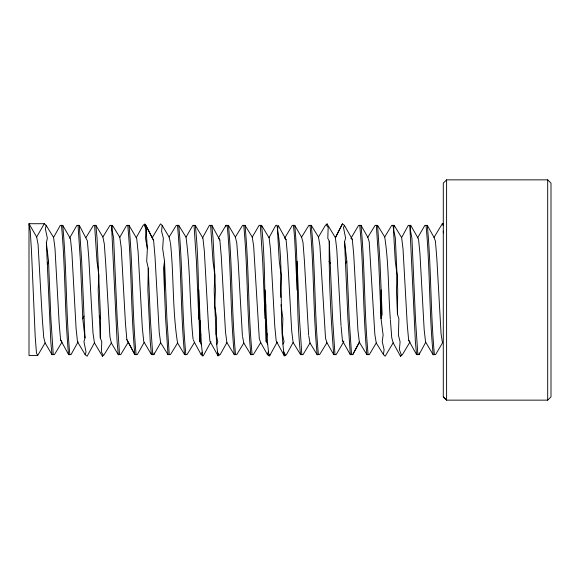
<?xml version="1.0" encoding="UTF-8"?>
<svg xmlns="http://www.w3.org/2000/svg" width="580" height="580" viewBox="0 0 580 580"><rect width="100%" height="100%" fill="white"/><g stroke="black" fill="none" stroke-linecap="round" stroke-linejoin="round"><path stroke-width="0.87" d="M164.452 290L164.531 261.239L162.675 248.675L163.35 238.177L161.588 231.333L162.161 225.374L160.486 223.865L152.207 237.742L153.613 240.432L155.019 256.94L159.246 332.5L160.66 342.729L168.012 354.656L169.193 354.598M210.96 341.772L203.348 355.721L202.703 355.866L201.419 344.767L199.955 341.729C197.896 302.97 199.418 264.045 195.308 225.374L194.126 225.374M268.946 355.728L267.423 354.576L260.71 342.591L259.296 338.72L253.663 246.188L252.249 237.082L259.151 225.337L261.594 225.374C265.698 264.016 264.183 302.912 266.235 341.642L267.663 344.129L268.946 355.728L269.584 355.866L277.196 342.062M301.752 354.648L300.57 354.619C295.742 311.67 298.932 268.337 294.734 225.374L293.552 225.374M381.14 290L381.06 318.703L383.119 335.088L382.235 341.606L384.105 349.718L383.423 354.561L385.171 356.221L393.167 342.838L391.754 337.777L390.412 320.276M266.38 319.928L266.235 341.642L267.025 333.377L265.14 290M334.892 354.663L333.71 354.59C330.796 316.868 328.824 278.973 329.244 241.128L327.809 238.365L328.164 227.331L326.62 225.431L327.076 223.916L335.392 237.742L336.799 249.625L341.025 325.648M393.167 342.838L400.476 356.221L401.266 354.626L399.41 349.718L400.084 341.823L398.424 335.11L398.895 318.761L397.438 314.15L397.713 290L395.335 238.018L392.892 225.352L391.717 225.381L384.714 236.981C388.919 264.204 388.194 291.965 390.347 319.399M78.126 225.374L79.308 225.374L87.384 240.845L88.791 257.832L93.017 333.166L94.431 342.838L102.421 356.221L102.979 354.626L101.362 352.046L101.797 341.823L100.296 337.894L100.615 318.761L97.049 238.01L95.874 225.352L94.692 225.366M136.169 237.771L143.151 225.323L144.761 223.981L145.413 224.532L146.066 229.049L147.371 248.675L146.696 261.297L148.255 268.105L147.878 290L150.234 341.671L151.424 354.583L152.605 354.692M297.025 290L296.431 275.268L297.105 261.239L299.469 318.761L301.839 354.626L303.021 354.626L310.024 343.019L308.77 335.936M265.734 304.746L265.06 318.703L262.696 261.297L260.333 225.41M201.419 344.767L200.136 320.972L198.78 318.833L199.498 305.957L198.86 290M148.255 268.105L150.329 318.732L152.692 354.626L153.881 354.619L154.034 352.915M417.752 354.648L416.571 354.619L408.668 340.329L407.254 324.807L403.027 248.9L401.621 237.561L408.291 225.352L409.473 225.381L411.916 238.177L415.468 318.761L417.839 354.626L419.021 354.626L419.18 352.915M200.781 334.167L199.955 341.729L200.136 320.972L199.498 305.957M225.823 226.874L226.026 225.25L227.2 225.482C231.231 268.446 230.231 311.743 234.298 354.699L235.48 354.576M111.266 225.374L112.447 225.374L111.788 230.419L117.116 341.982L118.305 354.721L119.48 354.568M280.749 297.424L280.452 290L281.119 275.188L279.255 261.036L277.479 230.13L278.161 225.352L286.07 239.67L287.477 255.193L291.711 331.1L293.118 342.439L286.447 354.626L284.896 355.852L284.258 355.743C278.197 312.388 284.722 268.337 276.877 225.25L275.696 225.475L269.004 237.742M409.552 225.374L410.734 225.374L410.075 230.405L415.374 341.591L416.571 354.619M392.979 225.366L394.161 225.352L393.494 230.282L395.263 261.167L397.119 275.188L396.452 290L397.438 314.15M269.584 355.866L269.838 354.365M53.193 354.59L52.011 354.67L50.822 341.932L46.364 242.853L47.35 238.177L45.334 228.694L46.161 225.374L44.305 223.713L29 223.713L29 355.467L37.7 355.467L45.109 342.918L43.703 337.277L42.289 318.449L38.062 244.361L36.656 236.974L29 223.713L30.24 230.934L31.487 251.031L35.213 336.864L36.46 353.039L37.7 355.467M79.308 225.374L81.671 261.239L84.984 337.908L83.955 341.743L86.05 352.06L85.151 354.648L87.116 356.221L94.431 342.838M351.48 354.583L350.298 354.685L347.927 318.855L344.578 241.599L345.629 238.177L343.498 227.57L344.447 225.374L342.418 223.865L335.588 237.278M267.423 354.576L268.301 351.726M47.408 264.379L48.531 261.239L46.364 242.853M202.703 355.866L201.151 354.648L202.065 352.147M211.874 225.352L219.842 240.04L221.248 256.055L225.475 331.811L226.889 342.591L220.161 354.626L218.007 355.852L216.724 344.708L217.797 341.823L216.086 334.116L214.803 305.906L214.165 290L214.832 275.181L213.048 238.01L211.874 225.352L210.692 225.366M84.984 337.908L82.781 318.826L83.926 316.049M282.975 344.143L284.084 341.823L282.329 333.384L282.895 318.761L281.046 304.746M345.658 263.61L346.818 261.239L344.578 241.599M335.392 237.742L342.418 223.865M346.818 261.239L349.182 318.761L351.552 354.626L352.734 354.626L359.491 341.946M352.734 354.626L359.346 342.258L357.94 330.375L353.713 254.352L352.299 239.33L344.447 225.374M419.021 354.626L425.727 342.272M202.355 238.155L209.452 225.272L210.627 225.439L212.983 261.297L214.832 275.181L215.426 290L214.803 305.906L216.615 318.761L216.086 334.116L216.724 344.708M78.097 341.83L71.021 354.626L69.839 354.626C65.779 311.649 66.787 268.351 62.734 225.374L61.553 225.374M68.556 354.518L60.61 339.96L59.203 323.945L54.969 248.189L53.563 237.408L60.276 225.424L61.458 225.301C65.525 268.264 64.525 311.554 68.556 354.518L69.731 354.757M144.282 342.222L137.308 354.626L136.126 354.626C132.066 311.649 133.074 268.351 129.021 225.374L127.839 225.374M69.498 238.249L76.864 225.366L78.046 225.395L80.41 261.305L82.781 318.826M126.839 339.568L134.857 354.619L126.839 339.568L125.432 323.06L121.206 247.5L119.792 237.271L126.571 225.402L127.752 225.344C131.82 268.322 130.797 311.641 134.857 354.619L136.032 354.67M153.881 354.619L160.66 342.729M36.656 236.974L44.305 223.713M193.067 339.155C189.573 305.247 190.508 270.962 186.02 237.162L192.857 225.374L194.046 225.381L196.41 261.297L198.78 318.833M417.578 237.923L424.857 225.395L426.039 225.359C430.113 268.38 429.07 311.743 433.173 354.764L434.348 354.503M351.342 237.662L358.563 225.417L359.745 225.315C363.82 268.301 362.797 311.619 366.857 354.598L368.032 354.699M333.71 354.59L326.939 342.729L325.525 338.256L319.892 245.557L318.478 237.017L325.445 225.294L327.076 223.916M410.075 341.823L402.447 354.626L400.476 356.221M226.026 225.25L218.435 237.952L219.842 240.04M284.664 238.177L292.276 225.439L293.451 225.272L294.647 238.003L296.431 275.268M361.021 225.374L367.8 237.271L369.214 241.744L374.847 334.442L376.253 342.983L369.308 354.626L368.126 354.626C364.066 311.649 365.074 268.351 361.021 225.374L359.839 225.374M62.017 342.048L54.447 354.626L53.266 354.626L50.895 318.761L48.531 261.239M426.126 225.374L427.308 225.374C431.361 268.351 430.353 311.649 434.405 354.626L435.595 354.626L442.482 342.918L441.075 333.812L436.849 258.738L435.442 241.28L434.028 237.408L442.214 223.88L443.287 223.713M128.245 342.258L120.734 354.626L119.552 354.626L117.182 318.761L113.629 238.177L111.186 225.388L110.004 225.344L102.885 236.981L104.291 243.796L105.705 263.487L109.932 336.748L111.338 342.983L118.305 354.721M242.542 336.458L243.796 343.026L236.734 354.626L235.552 354.626C231.5 311.649 232.5 268.351 228.448 225.374L227.266 225.374M85.971 237.561L93.431 225.381L94.612 225.352L96.976 261.174L98.832 275.181L98.165 290L100.296 337.894M193.423 339.974L194.474 342.439L187.021 354.626L185.839 354.626C181.779 311.649 182.787 268.351 178.734 225.374L177.553 225.374M170.52 243.252C173.913 276.406 172.34 310.104 177.567 343.019L170.447 354.626L169.266 354.626L166.895 318.761L164.531 261.239L163.56 268.105L165.633 318.775L168.012 354.656M111.338 342.983L104.161 354.626L102.421 356.221M260.71 342.591L253.308 354.626L252.126 354.626C248.066 311.649 249.074 268.351 245.021 225.374L243.839 225.374M367.8 237.271L375.151 225.352L377.595 225.374L384.714 236.981M326.939 342.729L319.594 354.626L318.406 354.626C314.353 311.649 315.361 268.351 311.308 225.374L310.126 225.374M170.346 242.469L169.113 237.017L176.276 225.431L177.458 225.286C181.533 268.257 180.525 311.562 184.556 354.532L185.738 354.743M242.389 335.639L238.162 261.551L236.749 242.723L235.342 237.082L242.57 225.41L243.752 225.33C247.819 268.33 246.797 311.656 250.864 354.648L252.039 354.641M308.618 335.051L304.391 260.601L302.977 242.222L301.571 237.162L308.857 225.388L310.039 225.374C314.106 268.388 313.07 311.736 317.166 354.743L318.348 354.525M446.6 179.858L443.287 183.12L443.287 396.879L446.6 400.142L547.687 400.142L551 396.879L551 183.12L547.687 179.858L446.6 179.858L446.6 400.142L443.287 396.879M153.613 240.432L145.413 224.532L144.333 225.417L146.066 229.049L145.522 238.3L147.371 248.675M350.893 238.431L352.299 239.33M341.113 326.533L342.439 340.67L343.846 341.569L336.161 354.619L334.979 354.626L332.608 318.732L329.244 241.128M408.668 340.329L409.603 341.323M285.128 238.677L286.07 239.67M328.983 261.297L330.332 263.175M60.61 339.96L61.545 341.352M217.369 352.103L218.979 354.626L218.007 355.852L209.975 341.294L208.568 327.294L204.341 251.125L202.935 238.177L195.308 225.374M442.214 223.88L443.287 225.606M376.253 342.983L383.423 354.561M178.734 225.374L186.02 237.162M311.308 225.374L318.478 237.017M245.021 225.374L252.249 237.082M112.447 225.374L119.792 237.271M46.161 225.374L53.563 237.408M293.118 342.439L300.57 354.619M226.889 342.591L234.298 354.699M394.161 225.352L401.621 237.561M310.024 343.019L317.166 354.743M359.346 342.258L366.857 354.598M243.796 343.026L250.864 354.648M177.567 343.019L184.556 354.532M261.594 225.374L269.163 237.952L270.57 250.364L274.797 326.482L276.211 340.996L284.258 355.743L285.266 354.626L283.613 351.734M95.874 225.352L102.885 236.981M433.173 354.764L425.575 342.048L424.168 329.636L419.942 253.518L418.528 239.004L410.734 225.374M162.161 225.374L169.113 237.017M85.151 354.648L77.517 341.823L76.111 328.875L71.884 252.706L70.47 238.706L62.734 225.374M228.448 225.374L235.342 237.082M129.021 225.374L136.706 238.431L138.112 251.908L142.339 328.091L143.746 341.569L151.424 354.583M45.109 342.918L52.011 354.67M294.734 225.374L301.571 237.162M342.439 340.67L350.298 354.685M427.308 225.374L434.028 237.408M194.474 342.439L201.151 354.648M145.413 224.532L152.207 237.742M99.231 315.991L100.615 318.761M377.595 225.374L379.958 261.239L382.126 314.215L381.06 318.703L378.697 261.305L376.333 225.402M443.287 231.173L443.396 232.906M267.025 333.377L267.663 344.129M547.687 179.858L547.687 400.142"/></g></svg>
